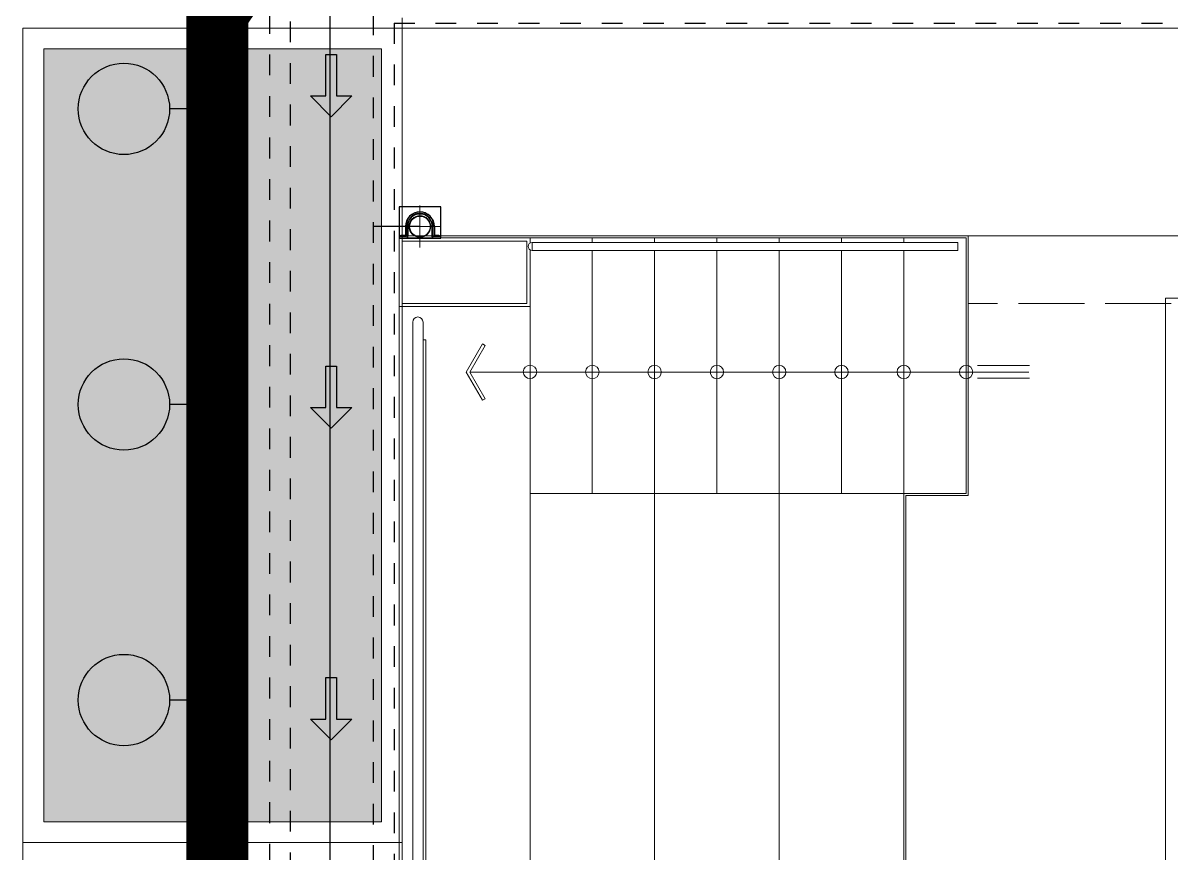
# Model space of a CAD drawing. Header units: metres. Extents: x 349703 to 349913, y 9282546 to 9282694.
# Drawn here: x 349772.33 to 349777.86, y 9282637.15 to 9282641.14 of the extents above; entities that cross this region are included whole.
import ezdxf

# ---------------------------------------------------------------- set-up
doc = ezdxf.new("R2010")
doc.units = ezdxf.units.M
doc.header["$LTSCALE"] = 0.25
for name, pattern in [('01 nivel$0$HIDDEN2', [0.1875, 0.125, -0.0625]), ('B. SUM 2$0$HIDDEN', [0.375, 0.25, -0.125]), ('DASHED2', [0.762, 0.635, -0.127])]:
    doc.linetypes.add(name, pattern=pattern)
for name, color, linetype, lineweight in [('.', 7, 'Continuous', 0), ('0_ CUNETAS', 160, 'Continuous', 5), ('AREA-VERDE', 3, 'CONTINUOUS', 9), ('ARQ-FONDO', 253, 'CONTINUOUS', 9), ('CUNETAS-RED', 5, 'CONTINUOUS', 18), ('LLORAD-SIMB', 1, 'CONTINUOUS', 25), ('LLORAD-TRAMO', 1, 'CONTINUOUS', 70)]:
    doc.layers.add(name, color=color, linetype=linetype, lineweight=lineweight)

# ---------------------------------------------------------------- blocks, each defined once
blk = doc.blocks.new('Barandilla - Barandilla-4344414-PLANTA GENERAL')
at = {"layer": 'ARQ-FONDO'}
for p, q in [((5.5063, 28.225), (5.5444, 28.225)), ((5.5063, 26.175), (5.5063, 28.225)), ((5.5444, 26.175), (5.5444, 28.225)), ((5.5444, 26.175), (5.5063, 26.175))]:
    blk.add_line(p, q, dxfattribs=at)
blk.add_arc((5.5254, 28.225), 0.0191, 0, 180, dxfattribs=at)
blk = doc.blocks.new('BARAMDA Y TACHO')
at = {"layer": 'ARQ-FONDO'}
for p, q in [((-19.2878, 3.7835), (-15.2878, 3.7835)), ((-15.2878, 3.7835), (-15.2878, 3.7966))]:
    blk.add_line(p, q, dxfattribs=at)
blk.add_lwpolyline([(-19.3728, 3.8466), (-15.2028, 3.8466, -1), (-15.2028, 3.7966), (-19.3728, 3.7966, -1)], format="xyb", close=True, dxfattribs=at)
blk = doc.blocks.new('LINEAS DE COLOR NEGRO')
at = {"layer": 'ARQ-FONDO', "lineweight": 0}
for p, q in [((-0.377, -12.273), (31.673, -12.273)), ((31.673, -12.273), (31.673, -13.5455))]:
    blk.add_line(p, q, dxfattribs=at)
blk = doc.blocks.new('HHCS_Hex_Head_Cap_Screws - HHCS050125SS-4701439-PLANTA GENERAL')
at = {"layer": 'ARQ-FONDO'}
for p, q in [((5.4707, -38.0163), (5.4707, -38.0059)), ((5.4707, -38.0059), (5.4787, -38.0059)), ((5.4707, -38.0266), (5.4707, -38.0163)), ((5.4787, -38.0163), (5.4707, -38.0163)), ((5.4707, -38.0266), (5.4787, -38.0266))]:
    blk.add_line(p, q, dxfattribs=at)
blk = doc.blocks.new('HHCS_Hex_Head_Cap_Screws - HHCS050125SS-V12-PLANTA GENERAL')
at = {"layer": 'ARQ-FONDO'}
for p, q in [((5.4707, -37.8537), (5.4707, -37.8434)), ((5.4707, -37.8434), (5.4787, -37.8434)), ((5.4707, -37.8641), (5.4707, -37.8537)), ((5.4707, -37.8537), (5.4787, -37.8537)), ((5.4707, -37.8641), (5.4787, -37.8641))]:
    blk.add_line(p, q, dxfattribs=at)
blk = doc.blocks.new('CANA')
at = {"layer": 'ARQ-FONDO'}
for p, q in [((-0.602, -8.583), (-0.602, -8.433)), ((-0.602, -8.433), (-0.402, -8.433)), ((-0.502, -8.6291), (-0.502, -8.4259)), ((-0.402, -8.433), (-0.402, -8.583)), ((-0.4004, -8.5275), (-0.6036, -8.5275)), ((-0.5655, -8.5195), (-0.5592, -8.5195)), ((-0.5592, -8.5195), (-0.5655, -8.5195)), ((-0.5655, -8.5195), (-0.5655, -8.5718)), ((-0.5592, -8.5718), (-0.5592, -8.5195)), ((-0.4449, -8.5195), (-0.4385, -8.5195)), ((-0.4449, -8.5195), (-0.4449, -8.5718)), ((-0.4385, -8.5195), (-0.4449, -8.5195)), ((-0.4385, -8.5718), (-0.4385, -8.5195)), ((-0.5703, -8.5766), (-0.6007, -8.5766)), ((-0.6007, -8.5766), (-0.6007, -8.583)), ((-0.6007, -8.583), (-0.5703, -8.583)), ((-0.4337, -8.583), (-0.5703, -8.583)), ((-0.4033, -8.5766), (-0.4337, -8.5766)), ((-0.4337, -8.583), (-0.4033, -8.583)), ((-0.4033, -8.583), (-0.4033, -8.5766))]:
    blk.add_line(p, q, dxfattribs=at)
for centre, radius, start, end in [((-0.502, -8.5195), 0.0635, 360, 180), ((-0.502, -8.5195), 0.0572, 0, 180), ((-0.502, -8.5275), 0.0524, 90, 270), ((-0.502, -8.5275), 0.0524, 270, 90), ((-0.5703, -8.5718), 0.00479, 270, 0), ((-0.5703, -8.5718), 0.0111, 270, 0), ((-0.4337, -8.5718), 0.0111, 180, 270), ((-0.4337, -8.5718), 0.00479, 180, 270)]:
    blk.add_arc(centre, radius, start, end, dxfattribs=at)
at = {"layer": 'ARQ-FONDO', "rotation": 270}
for name in ['HHCS_Hex_Head_Cap_Screws - HHCS050125SS-4701439-PLANTA GENERAL', 'HHCS_Hex_Head_Cap_Screws - HHCS050125SS-V12-PLANTA GENERAL']:
    blk.add_blockref(name, (37.433, -3.098), dxfattribs=at)
blk = doc.blocks.new('POLIDEPORTIVO')
at = {"layer": 'ARQ-FONDO', "lineweight": 0}
for p, q in [((374627.9726, 9249313.2213), (374604.6226, 9249313.2213)), ((374604.6226, 9249313.2213), (374604.6226, 9249312.2213)), ((374605.2376, 9249312.2113), (374604.6076, 9249312.2113)), ((374604.6076, 9249312.2113), (374604.6076, 9249312.1303)), ((374604.6226, 9249312.1963), (374605.2226, 9249312.1963)), ((374604.6226, 9249312.1963), (374604.6226, 9249311.8963)), ((374605.2226, 9249312.1963), (374605.2226, 9249311.8963)), ((374604.6076, 9249312.1303), (374604.6076, 9249311.8813)), ((374604.6076, 9249311.8813), (374605.2376, 9249311.8813)), ((374604.6076, 9249307.5613), (374604.6076, 9249311.8813)), ((374605.2226, 9249311.8963), (374604.6226, 9249311.8963))]:
    blk.add_line(p, q, dxfattribs=at)
at = {"layer": 'ARQ-FONDO'}
for p, q in [((374604.6226, 9249312.2213), (374607.3476, 9249312.2213)), ((374607.3376, 9249312.2113), (374605.2376, 9249312.2113)), ((374605.2376, 9249312.1858), (374605.2376, 9249312.2113)), ((374605.5376, 9249312.1899), (374605.5376, 9249312.2113)), ((374605.8376, 9249312.1899), (374605.8376, 9249312.2113)), ((374606.1376, 9249312.1899), (374606.1376, 9249312.2113)), ((374606.4376, 9249312.1899), (374606.4376, 9249312.2113)), ((374606.7376, 9249312.1899), (374606.7376, 9249312.2113)), ((374607.0376, 9249312.1899), (374607.0376, 9249312.2113)), ((374607.3376, 9249310.9813), (374607.3376, 9249312.2113)), ((374607.3476, 9249312.2213), (374607.3476, 9249310.9713)), ((374605.2376, 9249311.8813), (374605.2376, 9249312.156)), ((374605.5376, 9249310.9813), (374605.5376, 9249312.1518)), ((374605.8376, 9249297.9907), (374605.8376, 9249312.1518)), ((374606.1376, 9249310.9813), (374606.1376, 9249312.1518)), ((374606.4376, 9249297.9907), (374606.4376, 9249312.1518)), ((374606.7376, 9249310.9813), (374606.7376, 9249312.1518)), ((374607.0376, 9249297.9907), (374607.0376, 9249312.1518)), ((374605.2376, 9249307.5613), (374605.2376, 9249311.8813)), ((374607.3927, 9249311.5972), (374607.6427, 9249311.5972)), ((374604.9473, 9249311.5659), (374607.6394, 9249311.5659)), ((374607.3927, 9249311.5372), (374607.6427, 9249311.5372)), ((374605.2376, 9249310.9813), (374607.3376, 9249310.9813)), ((374607.3476, 9249310.9713), (374607.0476, 9249310.9713)), ((374607.0476, 9249310.9713), (374607.0476, 9249299.1713))]:
    blk.add_line(p, q, dxfattribs=at)
at = {"layer": 'ARQ-FONDO', "linetype": 'DASHED2', "lineweight": 0, "ltscale": 2}
blk.add_line((374608.3246, 9249311.8963), (374607.3496, 9249311.8963), dxfattribs=at)
at = {"layer": 'ARQ-FONDO'}
blk.add_lwpolyline([(374605.0087, 9249311.4304), (374604.9307, 9249311.5659), (374605.0087, 9249311.7016), (374605.0212, 9249311.6944), (374604.9473, 9249311.5659), (374605.0212, 9249311.4376)], close=True, dxfattribs=at)
for centre in [(374605.2376, 9249311.5665), (374605.5376, 9249311.5664), (374605.8376, 9249311.5659), (374606.1376, 9249311.5659), (374606.4376, 9249311.5659), (374606.7376, 9249311.566), (374607.0376, 9249311.5664), (374607.3376, 9249311.5659)]:
    blk.add_circle(centre, 0.0323, dxfattribs=at)
at = {"layer": 'ARQ-FONDO', "xscale": -1}
blk.add_blockref('CANA', (374604.2055, 9249320.7943), dxfattribs=at)
at = {"layer": 'ARQ-FONDO', "rotation": 90}
for name, p in [('Barandilla - Barandilla-4344414-PLANTA GENERAL', (374633.4726, 9249306.6455)), ('LINEAS DE COLOR NEGRO', (374596.0246, 9249280.2483)), ('BARAMDA Y TACHO', (374608.5192, 9249327.009))]:
    blk.add_blockref(name, p, dxfattribs=at)
blk = doc.blocks.new('67')
at = {"layer": 'AREA-VERDE', "lineweight": 0, "true_color": 0xc4e4b2, "transparency": 33554687}
h = blk.add_hatch(color=3, dxfattribs=at)
h.dxf.hatch_style = 1
h.paths.add_polyline_path([(349448.4105, 9282641.0169), (349446.7844, 9282641.0169), (349446.7844, 9282637.296), (349448.4105, 9282637.296)])
at = {"layer": 'ARQ-FONDO', "flags": 128}
for points in [[(349446.6839, 9282641.1169), (349448.5105, 9282641.1169), (349448.5105, 9282603.1406), (349448.054, 9282603.1406), (349448.054, 9282603.2406), (349447.8216, 9282603.2406), (349447.8216, 9282622.86), (349446.6844, 9282622.86), (349446.6844, 9282641.1169)], [(349448.5105, 9282637.196), (349446.6844, 9282637.196)]]:
    blk.add_lwpolyline(points, dxfattribs=at)
at = {"layer": 'ARQ-FONDO'}
blk.add_lwpolyline([(349446.7844, 9282641.0169), (349448.4105, 9282641.0169), (349448.4105, 9282637.296), (349446.7844, 9282637.296)], close=True, dxfattribs=at)
blk = doc.blocks.new('*U2193')
at = {"layer": '.', "lineweight": 30}
h = blk.add_hatch(color=1, dxfattribs=at)
h.dxf.hatch_style = 1
h.paths.add_polyline_path([(-0.025, -0.05), (-0.1, -0.05), (0, -0.15), (0.1, -0.05), (0.025, -0.05), (0.025, 0.15), (-0.025, 0.15)])
at = {"layer": '0_ CUNETAS', "color": 1, "lineweight": 30}
blk.add_lwpolyline([(-0.1, -0.05), (-0.025, -0.05), (-0.025, 0.15), (0.025, 0.15), (0.025, -0.05), (0.1, -0.05), (0, -0.15)], close=True, dxfattribs=at)
blk = doc.blocks.new('*U2190')
at = {"layer": '0_ CUNETAS', "color": 0, "linetype": 'ByBlock', "lineweight": -2, "transparency": 16777216}
for p in [(0, 55.5), (0, 54), (0, 52.5)]:
    blk.add_blockref('*U2193', p, dxfattribs=at)
blk = doc.blocks.new('montante')
at = {"layer": 'ARQ-FONDO', "lineweight": 30}
for p, q in [((0, 0.07), (0.0455, 0.07)), ((0, 0.06), (0.0555, 0.06)), ((0.0455, 0.07), (0.0455, 0.095)), ((0, -0.06), (0.0555, -0.06)), ((0, -0.07), (0.0455, -0.07)), ((0.0455, -0.07), (0.0455, -0.095))]:
    blk.add_line(p, q, dxfattribs=at)
blk.add_lwpolyline([(-0.0945, 0.1), (-0.0945, -0.1), (0.0555, -0.1), (0.0555, 0.1)], close=True, dxfattribs=at)
blk.add_circle((0, 0), 0.05, dxfattribs=at)
for centre, radius, start, end in [((0, 0), 0.07, 90, 270), ((0, 0), 0.06, 90, 270), ((0.0505, 0.095), 0.005, 0, 180), ((0.0505, -0.095), 0.005, 180, 0)]:
    blk.add_arc(centre, radius, start, end, dxfattribs=at)
blk = doc.blocks.new('drenaje')
at = {"layer": 'CUNETAS-RED', "linetype": '01 nivel$0$HIDDEN2', "lineweight": 30}
for p, q in [((55.3649, -34.1474), (55.3649, -90.4696)), ((55.4649, -34.1888), (55.4649, -90.5555)), ((55.8649, -34.3545), (55.8649, -90.3803)), ((55.9649, -34.3959), (55.9648, -90.3365)), ((55.9649, -34.3959), (64.0964, -34.3959))]:
    blk.add_line(p, q, dxfattribs=at)
at = {"layer": 'CUNETAS-RED', "lineweight": 30}
blk.add_line((56.0897, -35.3754), (55.8649, -35.3754), dxfattribs=at)
at = {"layer": 'CUNETAS-RED', "lineweight": 0}
blk.add_blockref('*U2190', (55.6621, -90.1971), dxfattribs=at)
at = {"layer": 'CUNETAS-RED', "lineweight": 30, "rotation": 270}
blk.add_blockref('montante', (56.0897, -35.3754), dxfattribs=at)

msp = doc.modelspace()

# ---------------------------------------------------------------- linework, layer by layer
at = {"layer": 'ARQ-FONDO', "lineweight": 30}
msp.add_lwpolyline([(349782.3038, 9282643.2172), (349782.3038, 9282641.6375), (349782.0969, 9282641.4307), (349774.0096, 9282641.4307), (349773.8116, 9282641.2327), (349773.8207, 9282585.0699)], dxfattribs=at)
at = {"layer": 'ARQ-FONDO', "linetype": 'B. SUM 2$0$HIDDEN', "flags": 128}
msp.add_lwpolyline([(349774.1606, 9282605.4669), (349774.1606, 9282642.1169), (349797.5106, 9282642.1169), (349797.5106, 9282605.4669)], close=True, dxfattribs=at)
at = {"layer": 'ARQ-FONDO', "flags": 128}
msp.add_lwpolyline([(349774.16, 9282640.1169), (349797.5106, 9282640.1169)], dxfattribs=at)
at = {"layer": 'LLORAD-SIMB'}
for p, q in [((349773.27, 9282640.7285), (349773.04, 9282640.7285)), ((349773.27, 9282639.3054), (349773.04, 9282639.3054)), ((349773.27, 9282637.8823), (349773.04, 9282637.8823))]:
    msp.add_line(p, q, dxfattribs=at)
for centre in [(349772.82, 9282640.7285), (349772.82, 9282639.3054), (349772.82, 9282637.8823)]:
    msp.add_circle(centre, 0.22, dxfattribs=at)
at = {"layer": 'LLORAD-TRAMO', "const_width": 0.3}
msp.add_lwpolyline([(349773.82, 9282641.99), (349773.27, 9282641.19), (349773.27, 9282640.94), (349773.27, 9282640.69), (349773.27, 9282640.44), (349773.27, 9282640.19), (349773.27, 9282639.94), (349773.27, 9282639.69), (349773.27, 9282639.44), (349773.27, 9282639.19), (349773.27, 9282638.94), (349773.27, 9282638.69), (349773.27, 9282638.44), (349773.27, 9282638.19), (349773.27, 9282637.94), (349773.27, 9282637.69), (349773.27, 9282637.44), (349773.27, 9282637.19), (349773.27, 9282636.94)], dxfattribs=at)

# ---------------------------------------------------------------- block references
at = {"layer": 'ARQ-FONDO'}
msp.add_blockref('67', (325.6495, 0), dxfattribs=at)
at = {"layer": 'ARQ-FONDO', "lineweight": 30}
msp.add_blockref('POLIDEPORTIVO', (-24830.462, 33327.8957), dxfattribs=at)
at = {"layer": 'CUNETAS-RED', "lineweight": 30}
msp.add_blockref('drenaje', (349718.1559, 9282675.5378), dxfattribs=at)

doc.saveas('drawing.dxf')
